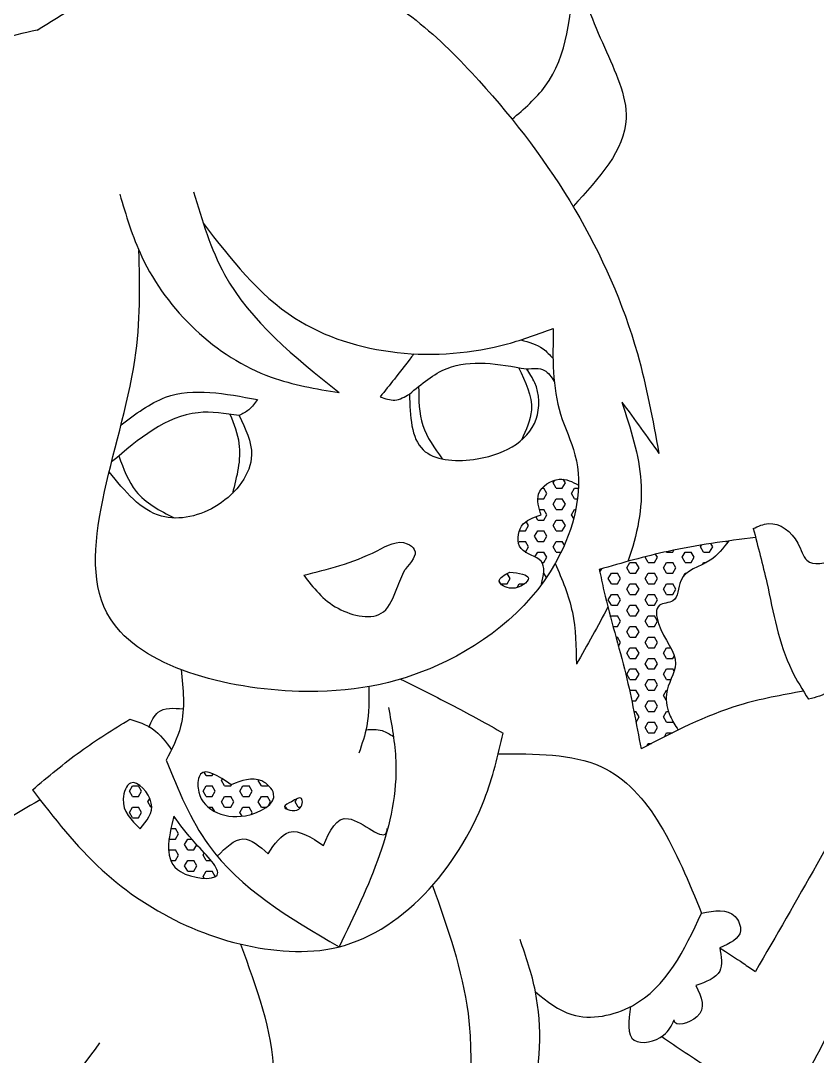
# Model space of a CAD drawing. Header units: inches. Extents: x -573 to 160, y -1 to 711.
# Drawn here: x 3.168 to 3.978, y 3.053 to 4.107 of the extents above; entities that cross this region are included whole.
import ezdxf

# ---------------------------------------------------------------- set-up
doc = ezdxf.new("R2010")
doc.units = ezdxf.units.IN
doc.header["$MEASUREMENT"] = 0
doc.layers.add('HarbyDwg', color=5, linetype='Continuous')

msp = doc.modelspace()

# ---------------------------------------------------------------- linework, layer by layer
at = {"layer": 'HarbyDwg', "linetype": 'Continuous'}
for p, q in [((3.70945, 3.6367), (3.71112, 3.63959)), ((3.71258, 3.63128), (3.70945, 3.6367)), ((3.71883, 3.63128), (3.72195, 3.6367)), ((3.72195, 3.6367), (3.71985, 3.64035)), ((3.6983, 3.63128), (3.70008, 3.63128)), ((3.7032, 3.62587), (3.70008, 3.63128)), ((3.71258, 3.63128), (3.71883, 3.63128)), ((3.7282, 3.62587), (3.73133, 3.63128)), ((3.73133, 3.63128), (3.73519, 3.63128)), ((3.69391, 3.62046), (3.70008, 3.62046)), ((3.70008, 3.62046), (3.7032, 3.62587)), ((3.70945, 3.61505), (3.71258, 3.62046)), ((3.71258, 3.62046), (3.71883, 3.62046)), ((3.72195, 3.61505), (3.71883, 3.62046)), ((3.73133, 3.62046), (3.7282, 3.62587)), ((3.73133, 3.62046), (3.73429, 3.62046)), ((3.69565, 3.60963), (3.70008, 3.60963)), ((3.7032, 3.60422), (3.70008, 3.60963)), ((3.71258, 3.60963), (3.70945, 3.61505)), ((3.71258, 3.60963), (3.71883, 3.60963)), ((3.71883, 3.60963), (3.72195, 3.61505)), ((3.7282, 3.60422), (3.73133, 3.60963)), ((3.73133, 3.60963), (3.73256, 3.60963)), ((3.68445, 3.5934), (3.68208, 3.5975)), ((3.69383, 3.59881), (3.69179, 3.60233)), ((3.69383, 3.59881), (3.70008, 3.59881)), ((3.70008, 3.59881), (3.7032, 3.60422)), ((3.70945, 3.5934), (3.71258, 3.59881)), ((3.71258, 3.59881), (3.71883, 3.59881)), ((3.72195, 3.5934), (3.71883, 3.59881)), ((3.73044, 3.60035), (3.7282, 3.60422)), ((3.67514, 3.58798), (3.68133, 3.58798)), ((3.68133, 3.58798), (3.68445, 3.5934)), ((3.6907, 3.58257), (3.69383, 3.58798)), ((3.69383, 3.58798), (3.70008, 3.58798)), ((3.7032, 3.58257), (3.70008, 3.58798)), ((3.71258, 3.58798), (3.70945, 3.5934)), ((3.71258, 3.58798), (3.71883, 3.58798)), ((3.71883, 3.58798), (3.72195, 3.5934)), ((3.67429, 3.57579), (3.67508, 3.57716)), ((3.67508, 3.57716), (3.68133, 3.57716)), ((3.68445, 3.57174), (3.68133, 3.57716)), ((3.69383, 3.57716), (3.6907, 3.58257)), ((3.69383, 3.57716), (3.70008, 3.57716)), ((3.70008, 3.57716), (3.7032, 3.58257)), ((3.70945, 3.57174), (3.71258, 3.57716)), ((3.71258, 3.57716), (3.71883, 3.57716)), ((3.72104, 3.57333), (3.71883, 3.57716)), ((3.85945, 3.57174), (3.86039, 3.57337)), ((3.87195, 3.57174), (3.87012, 3.57492)), ((3.88538, 3.57716), (3.88758, 3.57716)), ((3.88758, 3.57716), (3.88777, 3.57749)), ((3.68107, 3.56633), (3.68133, 3.56633)), ((3.68133, 3.56633), (3.68445, 3.57174)), ((3.69098, 3.5614), (3.69383, 3.56633)), ((3.69383, 3.56633), (3.70008, 3.56633)), ((3.7032, 3.56092), (3.70008, 3.56633)), ((3.71258, 3.56633), (3.70945, 3.57174)), ((3.71258, 3.56633), (3.71782, 3.56633)), ((3.8157, 3.56092), (3.81386, 3.56411)), ((3.82508, 3.56633), (3.82489, 3.56665)), ((3.82508, 3.56633), (3.83133, 3.56633)), ((3.83133, 3.56633), (3.83244, 3.56825)), ((3.8407, 3.56092), (3.84383, 3.56633)), ((3.84383, 3.56633), (3.85008, 3.56633)), ((3.8532, 3.56092), (3.85008, 3.56633)), ((3.86258, 3.56633), (3.85945, 3.57174)), ((3.86258, 3.56633), (3.86883, 3.56633)), ((3.86883, 3.56633), (3.87195, 3.57174)), ((3.69832, 3.55551), (3.70008, 3.55551)), ((3.70008, 3.55551), (3.7032, 3.56092)), ((3.78445, 3.55009), (3.78758, 3.55551)), ((3.78758, 3.55551), (3.79383, 3.55551)), ((3.79695, 3.55009), (3.79383, 3.55551)), ((3.8032, 3.56092), (3.80358, 3.56157)), ((3.80633, 3.55551), (3.8032, 3.56092)), ((3.80633, 3.55551), (3.81258, 3.55551)), ((3.81258, 3.55551), (3.8157, 3.56092)), ((3.82195, 3.55009), (3.82508, 3.55551)), ((3.82508, 3.55551), (3.83133, 3.55551)), ((3.83445, 3.55009), (3.83133, 3.55551)), ((3.84383, 3.55551), (3.8407, 3.56092)), ((3.84383, 3.55551), (3.85008, 3.55551)), ((3.85008, 3.55551), (3.8532, 3.56092)), ((3.86154, 3.55371), (3.86258, 3.55551)), ((3.86258, 3.55551), (3.86514, 3.55551)), ((3.6657, 3.53927), (3.66272, 3.54444)), ((3.69979, 3.54468), (3.70008, 3.54468)), ((3.70265, 3.54023), (3.70008, 3.54468)), ((3.75708, 3.54598), (3.75897, 3.54926)), ((3.7657, 3.53927), (3.76883, 3.54468)), ((3.76883, 3.54468), (3.77508, 3.54468)), ((3.7782, 3.53927), (3.77508, 3.54468)), ((3.78758, 3.54468), (3.78445, 3.55009)), ((3.78758, 3.54468), (3.79383, 3.54468)), ((3.79383, 3.54468), (3.79695, 3.55009)), ((3.8032, 3.53927), (3.80633, 3.54468)), ((3.80633, 3.54468), (3.81258, 3.54468)), ((3.8157, 3.53927), (3.81258, 3.54468)), ((3.82508, 3.54468), (3.82195, 3.55009)), ((3.82508, 3.54468), (3.83133, 3.54468)), ((3.83133, 3.54468), (3.83445, 3.55009)), ((3.8407, 3.53927), (3.84383, 3.54468)), ((3.84383, 3.54468), (3.84531, 3.54468)), ((3.65633, 3.53386), (3.65469, 3.53669)), ((3.65633, 3.53386), (3.66258, 3.53386)), ((3.66258, 3.53386), (3.6657, 3.53927)), ((3.67296, 3.5302), (3.67508, 3.53386)), ((3.67508, 3.53386), (3.68028, 3.53386)), ((3.6979, 3.53386), (3.69812, 3.53386)), ((3.76883, 3.53386), (3.7657, 3.53927)), ((3.76883, 3.53386), (3.77508, 3.53386)), ((3.77508, 3.53386), (3.7782, 3.53927)), ((3.78445, 3.52844), (3.78758, 3.53386)), ((3.78758, 3.53386), (3.79383, 3.53386)), ((3.79695, 3.52844), (3.79383, 3.53386)), ((3.80633, 3.53386), (3.8032, 3.53927)), ((3.80633, 3.53386), (3.81258, 3.53386)), ((3.81258, 3.53386), (3.8157, 3.53927)), ((3.82195, 3.52844), (3.82508, 3.53386)), ((3.82508, 3.53386), (3.83133, 3.53386)), ((3.83445, 3.52844), (3.83133, 3.53386)), ((3.7657, 3.51762), (3.76883, 3.52303)), ((3.76883, 3.52303), (3.77508, 3.52303)), ((3.7782, 3.51762), (3.77508, 3.52303)), ((3.78758, 3.52303), (3.78445, 3.52844)), ((3.78758, 3.52303), (3.79383, 3.52303)), ((3.79383, 3.52303), (3.79695, 3.52844)), ((3.8032, 3.51762), (3.80633, 3.52303)), ((3.80633, 3.52303), (3.81258, 3.52303)), ((3.8157, 3.51762), (3.81258, 3.52303)), ((3.82508, 3.52303), (3.82195, 3.52844)), ((3.82508, 3.52303), (3.83133, 3.52303)), ((3.83133, 3.52303), (3.83445, 3.52844)), ((3.76883, 3.51221), (3.7657, 3.51762)), ((3.76883, 3.51221), (3.77508, 3.51221)), ((3.77508, 3.51221), (3.7782, 3.51762)), ((3.78445, 3.50679), (3.78758, 3.51221)), ((3.78758, 3.51221), (3.79383, 3.51221)), ((3.79695, 3.50679), (3.79383, 3.51221)), ((3.80633, 3.51221), (3.8032, 3.51762)), ((3.80633, 3.51221), (3.81258, 3.51221)), ((3.81258, 3.51221), (3.8157, 3.51762)), ((3.76797, 3.49989), (3.76883, 3.50138)), ((3.76883, 3.50138), (3.77508, 3.50138)), ((3.7782, 3.49597), (3.77508, 3.50138)), ((3.78758, 3.50138), (3.78445, 3.50679)), ((3.78758, 3.50138), (3.79383, 3.50138)), ((3.79383, 3.50138), (3.79695, 3.50679)), ((3.8032, 3.49597), (3.80633, 3.50138)), ((3.80633, 3.50138), (3.81258, 3.50138)), ((3.8157, 3.49597), (3.81258, 3.50138)), ((3.77049, 3.49056), (3.77508, 3.49056)), ((3.77508, 3.49056), (3.7782, 3.49597)), ((3.78445, 3.48514), (3.78758, 3.49056)), ((3.78758, 3.49056), (3.79383, 3.49056)), ((3.79695, 3.48514), (3.79383, 3.49056)), ((3.80633, 3.49056), (3.8032, 3.49597)), ((3.80633, 3.49056), (3.81258, 3.49056)), ((3.81258, 3.49056), (3.8157, 3.49597)), ((3.77346, 3.47973), (3.77508, 3.47973)), ((3.7782, 3.47432), (3.77508, 3.47973)), ((3.78758, 3.47973), (3.78445, 3.48514)), ((3.78758, 3.47973), (3.79383, 3.47973)), ((3.79383, 3.47973), (3.79695, 3.48514)), ((3.8032, 3.47432), (3.80633, 3.47973)), ((3.80633, 3.47973), (3.81258, 3.47973)), ((3.8157, 3.47432), (3.81258, 3.47973)), ((3.77599, 3.47049), (3.7782, 3.47432)), ((3.78445, 3.46349), (3.78758, 3.4689)), ((3.78758, 3.4689), (3.79383, 3.4689)), ((3.79695, 3.46349), (3.79383, 3.4689)), ((3.80633, 3.4689), (3.8032, 3.47432)), ((3.80633, 3.4689), (3.81258, 3.4689)), ((3.81258, 3.4689), (3.8157, 3.47432)), ((3.82195, 3.46349), (3.82508, 3.4689)), ((3.82508, 3.4689), (3.82925, 3.4689)), ((3.78758, 3.45808), (3.78445, 3.46349)), ((3.78758, 3.45808), (3.79383, 3.45808)), ((3.79383, 3.45808), (3.79695, 3.46349)), ((3.8032, 3.45267), (3.80633, 3.45808)), ((3.80633, 3.45808), (3.81258, 3.45808)), ((3.8157, 3.45267), (3.81258, 3.45808)), ((3.82508, 3.45808), (3.82195, 3.46349)), ((3.82508, 3.45808), (3.83133, 3.45808)), ((3.83133, 3.45808), (3.8329, 3.46081)), ((3.78445, 3.44184), (3.78758, 3.44725)), ((3.78758, 3.44725), (3.79383, 3.44725)), ((3.79695, 3.44184), (3.79383, 3.44725)), ((3.80633, 3.44725), (3.8032, 3.45267)), ((3.80633, 3.44725), (3.81258, 3.44725)), ((3.81258, 3.44725), (3.8157, 3.45267)), ((3.82195, 3.44184), (3.82508, 3.44725)), ((3.82508, 3.44725), (3.83133, 3.44725)), ((3.8326, 3.44505), (3.83133, 3.44725)), ((3.78758, 3.43643), (3.78445, 3.44184)), ((3.78758, 3.43643), (3.79383, 3.43643)), ((3.79383, 3.43643), (3.79695, 3.44184)), ((3.8032, 3.43102), (3.80633, 3.43643)), ((3.80633, 3.43643), (3.81258, 3.43643)), ((3.8157, 3.43102), (3.81258, 3.43643)), ((3.82508, 3.43643), (3.82195, 3.44184)), ((3.82508, 3.43643), (3.82935, 3.43643)), ((3.80633, 3.4256), (3.8032, 3.43102)), ((3.81258, 3.4256), (3.8157, 3.43102)), ((3.78734, 3.4252), (3.78758, 3.4256)), ((3.78758, 3.4256), (3.79383, 3.4256)), ((3.79695, 3.42019), (3.79383, 3.4256)), ((3.79383, 3.41478), (3.79695, 3.42019)), ((3.80633, 3.4256), (3.81258, 3.4256)), ((3.82195, 3.42019), (3.82508, 3.4256)), ((3.82456, 3.41567), (3.82195, 3.42019)), ((3.82508, 3.4256), (3.82558, 3.4256)), ((3.78958, 3.41478), (3.79383, 3.41478)), ((3.8032, 3.40937), (3.80633, 3.41478)), ((3.80633, 3.40395), (3.8032, 3.40937)), ((3.80633, 3.41478), (3.81258, 3.41478)), ((3.8157, 3.40937), (3.81258, 3.41478)), ((3.81258, 3.40395), (3.8157, 3.40937)), ((3.7918, 3.40395), (3.79383, 3.40395)), ((3.79695, 3.39854), (3.79383, 3.40395)), ((3.7939, 3.39324), (3.79695, 3.39854)), ((3.80633, 3.40395), (3.81258, 3.40395)), ((3.82195, 3.39854), (3.82508, 3.40395)), ((3.82508, 3.39313), (3.82195, 3.39854)), ((3.82508, 3.40395), (3.82695, 3.40395)), ((3.8032, 3.38771), (3.80633, 3.39313)), ((3.80633, 3.3823), (3.8032, 3.38771)), ((3.80633, 3.39313), (3.81258, 3.39313)), ((3.8157, 3.38771), (3.81258, 3.39313)), ((3.81258, 3.3823), (3.8157, 3.38771)), ((3.82508, 3.39313), (3.83133, 3.39313)), ((3.83133, 3.39313), (3.83163, 3.39364)), ((3.80633, 3.3823), (3.81258, 3.3823)), ((3.82272, 3.37821), (3.82508, 3.3823)), ((3.82508, 3.3823), (3.83089, 3.3823)), ((3.80496, 3.3691), (3.80633, 3.37148)), ((3.80633, 3.37148), (3.80955, 3.37148)), ((3.35633, 3.339), (3.3544, 3.34235)), ((3.35633, 3.339), (3.36258, 3.339)), ((3.36258, 3.339), (3.36342, 3.34046)), ((3.37195, 3.33359), (3.37289, 3.33521)), ((3.37508, 3.32818), (3.37195, 3.33359)), ((3.40945, 3.33359), (3.40991, 3.33438)), ((3.41258, 3.32818), (3.40945, 3.33359)), ((3.2782, 3.32276), (3.28133, 3.32818)), ((3.28133, 3.31735), (3.2782, 3.32276)), ((3.28133, 3.32818), (3.28758, 3.32818)), ((3.2907, 3.32276), (3.28758, 3.32818)), ((3.28758, 3.31735), (3.2907, 3.32276)), ((3.3532, 3.32276), (3.35633, 3.32818)), ((3.35633, 3.31735), (3.3532, 3.32276)), ((3.35633, 3.32818), (3.36258, 3.32818)), ((3.3657, 3.32276), (3.36258, 3.32818)), ((3.36258, 3.31735), (3.3657, 3.32276)), ((3.37508, 3.32818), (3.38133, 3.32818)), ((3.38133, 3.32818), (3.38208, 3.32947)), ((3.3907, 3.32276), (3.39383, 3.32818)), ((3.39383, 3.31735), (3.3907, 3.32276)), ((3.39383, 3.32818), (3.40008, 3.32818)), ((3.4032, 3.32276), (3.40008, 3.32818)), ((3.40008, 3.31735), (3.4032, 3.32276)), ((3.41258, 3.32818), (3.41883, 3.32818)), ((3.41883, 3.32818), (3.41934, 3.32907)), ((3.28133, 3.31735), (3.28758, 3.31735)), ((3.29695, 3.31194), (3.29901, 3.3155)), ((3.30008, 3.30652), (3.29695, 3.31194)), ((3.35633, 3.31735), (3.36258, 3.31735)), ((3.37195, 3.31194), (3.37508, 3.31735)), ((3.37508, 3.30652), (3.37195, 3.31194)), ((3.37508, 3.31735), (3.38133, 3.31735)), ((3.38445, 3.31194), (3.38133, 3.31735)), ((3.38133, 3.30652), (3.38445, 3.31194)), ((3.39383, 3.31735), (3.40008, 3.31735)), ((3.40945, 3.31194), (3.41258, 3.31735)), ((3.41258, 3.30652), (3.40945, 3.31194)), ((3.41258, 3.31735), (3.41883, 3.31735)), ((3.42195, 3.31194), (3.41883, 3.31735)), ((3.41979, 3.3082), (3.42195, 3.31194)), ((3.44695, 3.31194), (3.44883, 3.31519)), ((3.45008, 3.30652), (3.44695, 3.31194)), ((3.2782, 3.30111), (3.28133, 3.30652)), ((3.28133, 3.2957), (3.2782, 3.30111)), ((3.28133, 3.30652), (3.28758, 3.30652)), ((3.2907, 3.30111), (3.28758, 3.30652)), ((3.28758, 3.2957), (3.2907, 3.30111)), ((3.30008, 3.30652), (3.30094, 3.30652)), ((3.35856, 3.30652), (3.36258, 3.30652)), ((3.36511, 3.30213), (3.36258, 3.30652)), ((3.37508, 3.30652), (3.38133, 3.30652)), ((3.3907, 3.30111), (3.39383, 3.30652)), ((3.39286, 3.29737), (3.3907, 3.30111)), ((3.39383, 3.30652), (3.40008, 3.30652)), ((3.4032, 3.30111), (3.40008, 3.30652)), ((3.40209, 3.29919), (3.4032, 3.30111)), ((3.41258, 3.30652), (3.41773, 3.30652)), ((3.4363, 3.30652), (3.43758, 3.30652)), ((3.43876, 3.30448), (3.43758, 3.30652)), ((3.45008, 3.30652), (3.45257, 3.30652)), ((3.28133, 3.2957), (3.28758, 3.2957)), ((3.32301, 3.2957), (3.32478, 3.2957)), ((3.32054, 3.28487), (3.32508, 3.28487)), ((3.3282, 3.27946), (3.32508, 3.28487)), ((3.32508, 3.27405), (3.3282, 3.27946)), ((3.31883, 3.27405), (3.31871, 3.27425)), ((3.31883, 3.27405), (3.32508, 3.27405)), ((3.33445, 3.26864), (3.33758, 3.27405)), ((3.33758, 3.26322), (3.33445, 3.26864)), ((3.33758, 3.27405), (3.34175, 3.27405)), ((3.34383, 3.26322), (3.34681, 3.26839)), ((3.31826, 3.26223), (3.31883, 3.26322)), ((3.31883, 3.26322), (3.32508, 3.26322)), ((3.3282, 3.25781), (3.32508, 3.26322)), ((3.32508, 3.2524), (3.3282, 3.25781)), ((3.33758, 3.26322), (3.34383, 3.26322)), ((3.3532, 3.25781), (3.35452, 3.26009)), ((3.35633, 3.2524), (3.3532, 3.25781)), ((3.32044, 3.2524), (3.32508, 3.2524)), ((3.33445, 3.24699), (3.33758, 3.2524)), ((3.33758, 3.24157), (3.33445, 3.24699)), ((3.33758, 3.2524), (3.34383, 3.2524)), ((3.34695, 3.24699), (3.34383, 3.2524)), ((3.34383, 3.24157), (3.34695, 3.24699)), ((3.35633, 3.2524), (3.36126, 3.2524)), ((3.33758, 3.24157), (3.34383, 3.24157)), ((3.3532, 3.23616), (3.35633, 3.24157)), ((3.35434, 3.23419), (3.3532, 3.23616)), ((3.35633, 3.24157), (3.36258, 3.24157)), ((3.3657, 3.23616), (3.36258, 3.24157)), ((3.36549, 3.23579), (3.3657, 3.23616))]:
    msp.add_line(p, q, dxfattribs=at)
at = {"layer": 'HarbyDwg'}
for points in [[(4.15504, 4.97696), (4.02778, 4.90587), (3.94543, 4.64209), (3.9604, 4.38393), (4.02778, 4.18189), (4.06895, 4.06029), (4.02778, 3.92186)], [(3.18441, 4.09758), (3.2649, 4.14245), (3.49534, 4.15177), (3.63428, 4.04594), (3.79525, 3.76826), (3.81727, 3.66666)], [(3.66774, 4.00684), (3.7015, 4.04046), (3.73089, 4.15572)], [(3.73089, 4.15572), (3.76175, 4.0801), (3.78379, 4.00742), (3.7298, 3.91807)], [(3.34356, 3.93294), (3.37513, 3.8488), (3.49166, 3.7286)], [(3.26838, 3.93069), (3.29093, 3.86683), (3.4225, 3.74437), (3.49166, 3.7286)], [(3.35351, 3.90071), (3.44655, 3.80447), (3.66307, 3.77818), (3.70969, 3.79396)], [(3.70969, 3.79396), (3.71715, 3.70647), (3.73177, 3.66539), (3.71715, 3.56498), (3.59211, 3.45104), (3.45083, 3.42447), (3.25886, 3.49838), (3.28379, 3.76163), (3.28798, 3.87334)], [(3.67682, 3.78228), (3.69922, 3.77312), (3.70942, 3.76338)], [(3.56801, 3.76805), (3.54792, 3.74241), (3.53349, 3.72427)], [(3.56328, 3.72706), (3.60157, 3.7532), (3.68246, 3.75265)], [(3.56328, 3.72706), (3.57725, 3.67031), (3.62846, 3.66054), (3.69223, 3.70148), (3.69084, 3.73869), (3.68246, 3.75265)], [(3.6743, 3.75409), (3.6874, 3.71094), (3.6773, 3.68024)], [(3.68246, 3.75265), (3.70061, 3.75125), (3.71065, 3.73998)], [(3.26974, 3.69567), (3.31508, 3.72377), (3.40865, 3.72144)], [(3.57266, 3.73485), (3.57687, 3.6952), (3.5967, 3.66106)], [(3.40865, 3.72144), (3.3998, 3.71121), (3.39003, 3.70516)], [(3.53349, 3.72427), (3.54838, 3.72102), (3.56328, 3.72706)], [(3.77947, 3.71894), (3.79886, 3.6923), (3.81727, 3.66666)], [(3.39003, 3.70516), (3.4026, 3.66515), (3.36861, 3.61445), (3.31089, 3.60282), (3.25761, 3.64785)], [(3.39003, 3.70516), (3.34811, 3.70816), (3.26012, 3.65795)], [(3.3806, 3.70656), (3.38978, 3.67669), (3.38309, 3.62602)], [(3.26751, 3.66418), (3.28513, 3.62795), (3.32372, 3.60095)], [(3.69738, 3.60419), (3.69475, 3.62522), (3.7158, 3.64047), (3.73529, 3.63451)], [(3.69781, 3.53344), (3.69738, 3.55688), (3.67687, 3.57003), (3.6774, 3.59263), (3.69738, 3.60419)], [(3.91319, 3.59016), (3.927, 3.53517), (3.95242, 3.44582), (3.96951, 3.41648)], [(3.45563, 3.54276), (3.53031, 3.56764), (3.56113, 3.57474), (3.56824, 3.56882), (3.55876, 3.54868)], [(3.91555, 3.58123), (3.82646, 3.56699), (3.75654, 3.54857)], [(3.88832, 3.57757), (3.86923, 3.55786), (3.83945, 3.53699), (3.83145, 3.51656), (3.81767, 3.51212), (3.81678, 3.49347), (3.83412, 3.45261), (3.82478, 3.42153), (3.82878, 3.39932), (3.83668, 3.38514)], [(3.71173, 3.55476), (3.72909, 3.50505), (3.73317, 3.45211)], [(3.45563, 3.54276), (3.4906, 3.509), (3.53683, 3.50545), (3.55046, 3.52914), (3.55876, 3.54868)], [(3.6654, 3.54586), (3.65468, 3.53693), (3.66755, 3.52943), (3.68435, 3.53979), (3.6654, 3.54586)], [(3.75654, 3.54857), (3.76123, 3.52678), (3.78345, 3.44196), (3.79901, 3.36601)], [(3.33096, 3.44657), (3.33042, 3.38885), (3.31568, 3.35428)], [(3.55434, 3.437), (3.60888, 3.40925), (3.65879, 3.38205)], [(3.52196, 3.42936), (3.51984, 3.38941), (3.5119, 3.36164)], [(3.96435, 3.4247), (3.89907, 3.41036), (3.79901, 3.36601)], [(3.29825, 3.38784), (3.30755, 3.4032), (3.33304, 3.40684)], [(3.54196, 3.40812), (3.54933, 3.35371), (3.49165, 3.16443)], [(3.17957, 3.32424), (3.22834, 3.36334), (3.27881, 3.39621)], [(3.27881, 3.39621), (3.30189, 3.38622), (3.32117, 3.36509)], [(4.05846, 3.39519), (3.9779, 3.24835), (3.9154, 3.13925)], [(3.51902, 3.3854), (3.53547, 3.38453), (3.54693, 3.37857)], [(3.17957, 3.32424), (3.25046, 3.24263), (3.43477, 3.16046), (3.48411, 3.16273), (3.63951, 3.31461), (3.65879, 3.38205)], [(3.82, 3.07301), (3.86998, 3.03969), (3.9398, 3.01153), (3.99297, 3.08258), (4.04742, 3.16068), (4.1191, 3.30349), (4.14204, 3.36654)], [(3.31568, 3.35428), (3.35878, 3.26814), (3.49165, 3.16443)], [(3.65364, 3.36077), (3.75823, 3.34795), (3.86057, 3.19875)], [(3.38177, 3.32935), (3.41291, 3.33329), (3.42507, 3.32041), (3.39645, 3.29789), (3.34814, 3.32578), (3.35064, 3.34008), (3.38177, 3.32935)], [(3.2891, 3.28466), (3.27192, 3.31505), (3.27944, 3.33114), (3.30055, 3.31076), (3.2891, 3.28466)], [(3.18749, 3.31399), (3.11049, 3.26277), (3.03057, 3.13705), (3.01651, 3.05795), (3.16076, 2.98926), (3.24825, 3.0668)], [(3.44332, 3.31219), (3.45334, 3.31541), (3.45084, 3.30468), (3.43616, 3.30718), (3.44332, 3.31219)], [(3.32345, 3.29753), (3.34599, 3.26928), (3.36746, 3.23746), (3.33025, 3.24103), (3.32345, 3.29753)], [(3.47582, 3.26773), (3.50138, 3.2949), (3.54035, 3.28203), (3.54075, 3.28476)], [(3.4194, 3.25921), (3.44091, 3.28111), (3.47582, 3.26773)], [(3.36771, 3.25666), (3.39383, 3.27422), (3.4194, 3.25921)], [(3.58675, 3.22703), (3.62289, 3.09673), (3.60952, 2.90974)], [(3.69156, 3.11856), (3.72851, 3.09551), (3.79015, 3.10451), (3.86057, 3.19875)], [(3.86057, 3.19875), (3.89465, 3.19548), (3.90027, 3.18079), (3.87908, 3.1635)], [(3.18846, 3.00136), (3.17231, 2.95112), (3.19471, 2.90532), (3.21502, 2.90168), (3.39624, 2.87826), (3.56913, 2.89544), (3.62798, 2.91729), (3.69152, 3.11873), (3.67588, 3.1718)], [(3.39128, 3.16728), (3.42507, 3.03529), (3.38823, 2.87882)], [(3.87908, 3.1635), (3.87908, 3.13973), (3.85486, 3.12503)], [(3.87908, 3.1635), (3.90307, 3.14769), (3.9154, 3.13925)], [(3.85486, 3.12503), (3.85572, 3.09305), (3.8328, 3.08959), (3.8328, 3.09003)], [(3.78837, 3.10358), (3.79215, 3.06928), (3.82199, 3.07447), (3.8328, 3.09003)]]:
    msp.add_spline(points, degree=3, dxfattribs=at)
for points, knots in [([(3.18441, 4.09758), (3.15669, 4.09138), (3.08634, 4.07564), (3.04856, 3.99228), (3.0368, 3.93844), (3.03462, 3.92666)], [0, 0, 0, 0, 8.1895435, 20.7858785, 24.3384736, 24.3384736, 24.3384736, 24.3384736]), ([(3.77947, 3.71894), (3.78826, 3.69196), (3.80613, 3.63708), (3.79526, 3.58369), (3.78554, 3.55678)], [0, 0, 0, 0, 8.29094, 16.8573268, 16.8573268, 16.8573268, 16.8573268]), ([(3.91319, 3.59016), (3.9183, 3.59254), (3.93469, 3.6002), (3.95898, 3.5822), (3.96618, 3.55041), (4.01544, 3.56189), (4.05102, 3.5701), (4.07467, 3.57541)], [0, 0, 0, 0, 1.6296216, 5.2213215, 7.2028757, 10.2177169, 17.4465205, 17.4465205, 17.4465205, 17.4465205]), ([(4.04021, 3.4968), (4.03481, 3.49552), (4.02322, 3.49282), (4.00042, 3.48777), (3.99618, 3.45657), (3.99696, 3.42325), (3.97728, 3.41839), (3.96951, 3.41648)], [63.2182247, 63.2182247, 63.2182247, 63.2182247, 64.8151695, 66.6085505, 69.7112082, 73.0540086, 75.2351612, 75.2351612, 75.2351612, 75.2351612])]:
    msp.add_open_spline(points, degree=3, knots=knots, dxfattribs=at)
msp.add_open_spline([(3.7652, 3.51048), (3.75535, 3.49098), (3.74426, 3.47154), (3.73317, 3.45211)], degree=3, dxfattribs=at)

doc.saveas('drawing.dxf')
